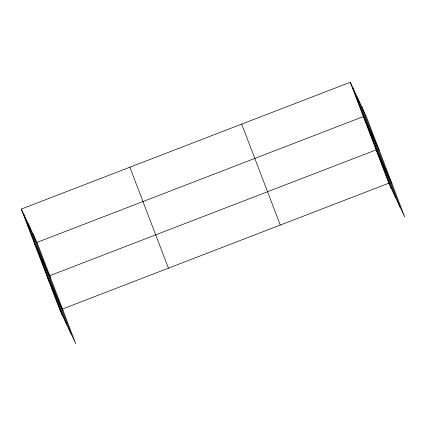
<?xml version="1.0" encoding="UTF-8"?>
<svg xmlns="http://www.w3.org/2000/svg" width="426" height="426" viewBox="0 0 426 426"><rect width="100%" height="100%" fill="white"/><g stroke="black" fill="none" stroke-linecap="round" stroke-linejoin="round"><path stroke-width="0.64" d="M21.3 209.07L37.174 242.799L75.753 343.739L59.88 310.006L21.3 209.07L350.247 82.261L366.12 115.994L404.7 216.93L388.826 183.201L350.247 82.261M36.87 242.442L363.367 116.58L379.236 150.314M49.602 275.75L376.094 149.893L391.968 183.622M62.334 309.063L388.826 183.201M34.415 243.39L50.289 277.118M47.148 276.698L63.021 310.426M361.695 106.596L400.275 207.531M357.142 96.91L395.722 197.85M352.717 87.511L391.297 188.452M241.696 124.11L280.276 225.045M129.855 167.221L168.43 268.162M32.749 233.4L71.328 334.341M28.191 223.714L66.77 324.655M23.771 214.315L62.35 315.256"/></g></svg>
